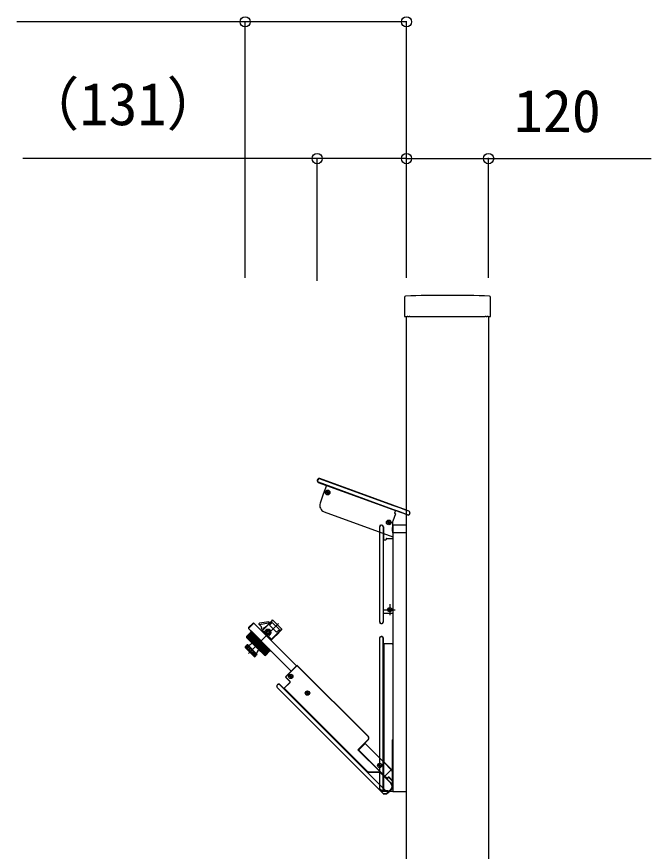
# Model space of a CAD drawing. Units: millimetres, scale not verified. Extents: x -4375 to 4375, y -6498 to 6471.
# Drawn here: x 420 to 1348, y -136 to 1085 of the extents above; entities that cross this region are included whole.
import ezdxf
from ezdxf.enums import TextEntityAlignment as Align

# ---------------------------------------------------------------- set-up
doc = ezdxf.new("R2010")
doc.units = ezdxf.units.MM
doc.header["$LTSCALE"] = 30
doc.layers.add('0-2_YKK_A1', color=4, linetype='Continuous')
doc.layers.add('0-3_YKK_D', color=6, linetype='Continuous')
doc.styles.add('ＭＳ ゴシック', font='')
doc.styles.get('ＭＳ ゴシック').set_extended_font_data('MS Gothic')

msp = doc.modelspace()

# ---------------------------------------------------------------- linework, layer by layer
at = {"layer": '0-2_YKK_A1'}
for p, q in [((987, 674.66), (987, 646.9)), ((1113, 646.9), (1113, 674.66)), ((987.8, 646.1), (990.7, 646.1)), ((990, -748.4), (990, 646.1)), ((991.61, 646.16), (990.7, 646.1)), ((991.82, 646.16), (993.68, 646.16)), ((994.8, 646.1), (993.89, 646.16)), ((994.8, 646.1), (1105.2, 646.1)), ((1106.11, 646.16), (1105.2, 646.1)), ((1106.32, 646.16), (1108.18, 646.16)), ((1109.3, 646.1), (1108.39, 646.16)), ((1109.3, 646.1), (1112.2, 646.1)), ((1110, 646.1), (1110, -748.4)), ((859.81, 407.79), (859.47, 406.85)), ((859.81, 407.79), (859.47, 406.85)), ((860.06, 407.7), (859.72, 406.76)), ((860.97, 403.65), (872.99, 399.27)), ((860.97, 403.65), (872.99, 399.27)), ((970, 370.35), (863.02, 409.28)), ((872.99, 399.27), (868.3, 386.37)), ((872.99, 399.27), (868.3, 386.37)), ((874.55, 389.9), (874.96, 390.97)), ((875.17, 389.67), (875.55, 390.76)), ((868.3, 386.37), (863.61, 373.47)), ((873.56, 388.92), (872.49, 389.33)), ((873.79, 389.54), (872.7, 389.92)), ((873.92, 388.16), (873.54, 387.07)), ((873.88, 388.6), (873.56, 388.92)), ((874.23, 389.58), (873.79, 389.54)), ((873.88, 388.6), (873.92, 388.16)), ((874.54, 387.93), (874.13, 386.86)), ((874.23, 389.58), (874.55, 389.9)), ((874.86, 388.25), (874.54, 387.93)), ((874.86, 388.25), (875.3, 388.29)), ((875.21, 389.22), (875.17, 389.67)), ((875.21, 389.22), (875.53, 388.91)), ((875.3, 388.29), (876.39, 387.91)), ((875.53, 388.91), (876.6, 388.49)), ((993.45, 361.81), (980, 366.71)), ((869.58, 360.66), (970, 324.11)), ((973.88, 357.76), (970, 347.1)), ((973.88, 357.76), (970, 347.1)), ((973.65, 362.1), (972.63, 359.28)), ((973.65, 362.1), (972.63, 359.28)), ((973.58, 358.4), (972.92, 358.64)), ((973.58, 358.4), (972.92, 358.64)), ((994.61, 357.88), (994.81, 358.44)), ((994.86, 357.79), (995.06, 358.35)), ((994.86, 357.79), (995.06, 358.35)), ((963, 345.19), (961.93, 345.6)), ((963.36, 344.43), (962.98, 343.34)), ((963.32, 344.88), (963, 345.19)), ((963.32, 344.88), (963.36, 344.43)), ((963.98, 344.2), (963.57, 343.13)), ((963.67, 345.85), (963.99, 346.17)), ((964.29, 344.52), (963.98, 344.2)), ((963.99, 346.17), (964.4, 347.24)), ((964.29, 344.52), (964.74, 344.56)), ((964.61, 345.94), (964.99, 347.03)), ((964.65, 345.5), (964.61, 345.94)), ((964.65, 345.5), (964.97, 345.18)), ((964.74, 344.56), (965.83, 344.18)), ((964.97, 345.18), (966.04, 344.77)), ((970, 347.1), (969.54, 345.83)), ((969.54, 345.83), (969.54, 338.5)), ((950.3, 338.6), (950.3, 199.8)), ((950.56, 338.6), (950.56, 199.8)), ((953.6, 341.3), (953, 341.3)), ((953.6, 341.04), (953, 341.04)), ((956.04, 338.6), (956.04, 199.8)), ((956.3, 338.6), (956.3, 319.91)), ((969.54, 331.7), (969.54, 331.18)), ((970, 340.6), (970, -48.4)), ((970, 330.3), (970, 336.3)), ((970, 330.6), (990, 330.6)), ((971, 341.6), (990, 341.6)), ((956.3, 212.59), (956.3, 319.91)), ((956.8, 319.9), (959.8, 319.9)), ((960.3, 321.1), (960.3, 320.4)), ((960.8, 321.6), (970, 321.6)), ((965.5, 225.6), (965.5, 209.6)), ((956.3, 212.6), (970.02, 212.6)), ((956.3, 199.8), (956.3, 212.59)), ((957.5, 217.6), (973.5, 217.6)), ((964.58, 217.93), (963.42, 217.91)), ((964.58, 217.27), (963.42, 217.29)), ((964.98, 218.12), (964.58, 217.93)), ((964.98, 217.08), (964.58, 217.27)), ((964.98, 217.08), (965.17, 216.68)), ((965.17, 216.68), (965.19, 215.52)), ((965.83, 216.68), (965.81, 215.52)), ((966.02, 217.08), (965.83, 216.68)), ((966.02, 218.12), (966.42, 217.93)), ((966.02, 217.08), (966.42, 217.27)), ((966.42, 217.93), (967.58, 217.91)), ((966.42, 217.27), (967.58, 217.29)), ((758.8, 153.65), (802.64, 197.49)), ((766.23, 198.56), (759.02, 191.34)), ((766.79, 197.99), (759.02, 190.21)), ((766.23, 198.56), (829.16, 135.62)), ((774.28, 196.17), (788.78, 198.21)), ((777.78, 192.66), (774.36, 196.08)), ((788.45, 199.67), (774.93, 197.77)), ((789, 199.05), (788.4, 196.82)), ((793.63, 199.12), (789.5, 194.98)), ((793.66, 202.53), (792.66, 201.56)), ((792.98, 201.23), (792.66, 201.56)), ((793.63, 199.12), (803.97, 188.77)), ((794.08, 202.52), (794.8, 201.8)), ((794.8, 201.8), (806.95, 189.65)), ((952.8, 197.56), (953.8, 197.56)), ((952.8, 197.3), (953.8, 197.3)), ((755.83, 177.94), (762.14, 184.26)), ((755.83, 177.72), (762.26, 184.14)), ((755.87, 178.12), (762.07, 184.33)), ((755.87, 177.52), (762.37, 184.02)), ((755.95, 178.32), (762.01, 184.39)), ((755.98, 177.3), (762.54, 183.86)), ((756.05, 178.47), (761.99, 184.41)), ((761.99, 184.41), (756.12, 178.54)), ((756.13, 177.11), (762.71, 183.69)), ((756.36, 176.89), (762.93, 183.47)), ((756.57, 176.68), (763.14, 183.26)), ((759.02, 190.21), (821.38, 127.84)), ((762.69, 185.83), (761.99, 185.12)), ((761.99, 184.41), (789.56, 156.84)), ((762.34, 186.18), (762.69, 186.53)), ((762.34, 186.18), (765.17, 183.35)), ((762.69, 186.53), (791.68, 157.54)), ((762.69, 185.83), (790.98, 157.54)), ((765.33, 183.19), (764.11, 184.41)), ((769.2, 179.32), (765.33, 183.19)), ((781.43, 184.77), (784.29, 187.53)), ((782.15, 182.63), (782.86, 183.34)), ((789.5, 194.98), (799.84, 184.64)), ((792.12, 174.08), (806.95, 189.23)), ((799.47, 180.02), (807.68, 188.51)), ((799.84, 184.64), (803.97, 188.77)), ((806.95, 189.65), (807.67, 188.93)), ((756.12, 177.13), (782.28, 150.97)), ((756.84, 176.4), (763.42, 182.98)), ((757.1, 176.15), (763.67, 182.73)), ((757.42, 175.82), (764, 182.4)), ((757.72, 175.53), (764.3, 182.1)), ((758.09, 175.15), (764.67, 181.73)), ((758.43, 174.82), (765, 181.39)), ((758.85, 174.4), (765.42, 180.98)), ((759.22, 174.03), (765.8, 180.6)), ((759.68, 173.57), (766.26, 180.14)), ((760.09, 173.16), (766.66, 179.74)), ((760.59, 172.66), (767.16, 179.24)), ((761.02, 172.22), (767.6, 178.8)), ((761.56, 171.69), (768.13, 178.26)), ((762.02, 171.22), (768.6, 177.8)), ((762.2, 170.91), (776.06, 157.05)), ((762.59, 170.66), (769.16, 177.24)), ((763.08, 170.17), (769.65, 176.75)), ((763.67, 169.58), (770.24, 176.16)), ((764.18, 169.07), (770.75, 175.65)), ((764.79, 168.46), (771.37, 175.03)), ((765.32, 167.93), (771.89, 174.51)), ((765.94, 167.3), (772.52, 173.88)), ((766.48, 166.76), (773.06, 173.34)), ((767.12, 166.12), (773.7, 172.7)), ((767.67, 165.57), (774.25, 172.15)), ((768.32, 164.93), (774.9, 171.5)), ((768.87, 164.37), (775.45, 170.95)), ((769.2, 179.32), (773.39, 175.13)), ((774.91, 173.61), (773.39, 175.13)), ((778.75, 169.77), (774.91, 173.61)), ((788.48, 177.71), (786.2, 180)), ((787.78, 177), (788.48, 177.71)), ((787.79, 178.4), (790.56, 181.26)), ((788.48, 177.71), (792.12, 174.08)), ((791.93, 172.85), (799.15, 180.34)), ((799.15, 180.34), (799.47, 180.02)), ((950.25, 175.9), (950.25, -43.5)), ((950.51, 175.64), (950.51, -43.5)), ((953.75, 178.4), (952.75, 178.4)), ((953.49, 178.14), (953.01, 178.14)), ((955.99, -47.41), (955.99, 175.64)), ((956.25, 168.1), (956.25, 175.9)), ((969.75, 177.2), (969.75, 168.9)), ((753.91, 162.47), (757.26, 165.81)), ((754.2, 161.8), (757.73, 165.33)), ((754.21, 163.2), (757.04, 166.03)), ((754.21, 161.79), (766.93, 149.06)), ((754.73, 161.26), (758.27, 164.8)), ((755.63, 160.36), (759.17, 163.9)), ((756.45, 159.55), (759.98, 163.08)), ((757.73, 165.33), (757.26, 165.81)), ((757.66, 158.33), (761.19, 161.87)), ((757.74, 166.03), (771.18, 152.59)), ((759.17, 163.9), (758.27, 164.8)), ((758.66, 157.33), (762.2, 160.87)), ((761.19, 161.87), (759.98, 163.08)), ((760.04, 155.96), (763.57, 159.49)), ((763.57, 159.49), (762.2, 160.87)), ((769.52, 163.72), (776.1, 170.3)), ((770.07, 163.17), (776.65, 169.75)), ((770.72, 162.52), (777.3, 169.1)), ((771.27, 161.98), (777.85, 168.55)), ((771.91, 161.33), (778.49, 167.91)), ((772.45, 160.8), (779.03, 167.37)), ((773.08, 160.17), (779.66, 166.74)), ((773.61, 159.64), (780.18, 166.22)), ((774.22, 159.03), (780.79, 165.6)), ((774.73, 158.52), (781.3, 165.09)), ((775.32, 157.93), (781.89, 164.5)), ((775.81, 157.44), (782.38, 164.01)), ((776.37, 156.87), (782.95, 163.45)), ((776.84, 156.41), (783.41, 162.99)), ((777.37, 155.88), (783.95, 162.45)), ((777.81, 155.44), (784.38, 162.01)), ((778.31, 154.94), (784.88, 161.51)), ((778.71, 154.53), (785.29, 161.11)), ((782.15, 166.37), (778.75, 169.77)), ((779.18, 154.07), (785.75, 160.65)), ((779.55, 153.7), (786.12, 160.27)), ((779.97, 153.28), (786.54, 159.86)), ((780.3, 152.94), (786.88, 159.52)), ((780.68, 152.57), (787.25, 159.15)), ((780.97, 152.27), (787.55, 158.85)), ((782.15, 166.37), (787.22, 161.3)), ((788.34, 160.18), (787.22, 161.3)), ((789.56, 158.96), (788.34, 160.18)), ((956.25, 168.1), (957.24, 167.9)), ((956.98, 167.64), (957.24, 167.9)), ((969.01, 167.64), (956.98, 167.64)), ((956.98, 167.64), (956.98, -5.09)), ((968.75, 167.9), (957.24, 167.9)), ((761.1, 154.89), (764.64, 158.42)), ((762.48, 153.51), (766.02, 157.05)), ((763.48, 152.51), (767.02, 156.04)), ((764.64, 158.42), (766.02, 157.05)), ((764.69, 151.3), (768.23, 154.83)), ((765.51, 150.48), (769.05, 154.02)), ((766.41, 149.58), (769.95, 153.12)), ((766.94, 149.05), (770.48, 152.58)), ((767.02, 156.04), (768.23, 154.83)), ((767.62, 148.77), (770.96, 152.11)), ((768.35, 149.06), (771.18, 151.89)), ((769.05, 154.02), (769.95, 153.12)), ((770.48, 152.58), (770.96, 152.11)), ((781.3, 151.95), (787.87, 158.52)), ((781.55, 151.69), (788.13, 158.27)), ((781.83, 151.42), (788.4, 157.99)), ((782.04, 151.21), (788.62, 157.78)), ((782.26, 150.98), (788.84, 157.56)), ((782.44, 150.83), (789, 157.39)), ((782.67, 150.72), (789.17, 157.23)), ((782.87, 150.68), (789.29, 157.11)), ((783.09, 150.68), (789.41, 156.99)), ((783.27, 150.72), (789.48, 156.92)), ((783.47, 150.8), (789.53, 156.86)), ((783.61, 150.9), (789.56, 156.84)), ((783.62, 150.9), (789.56, 156.84)), ((789.56, 156.84), (783.69, 150.97)), ((790.98, 157.54), (790.27, 156.84)), ((829.16, 135.62), (813.46, 119.93)), ((829.16, 135.25), (813.83, 119.93)), ((934.17, 32.03), (830.57, 135.62)), ((933.79, 32.03), (830.57, 135.25)), ((820.34, 120.99), (820.36, 122.14)), ((821.01, 120.99), (820.99, 122.14)), ((819.7, 111.23), (811.19, 102.72)), ((819.33, 111.23), (811.19, 103.09)), ((813.46, 118.51), (819.33, 112.64)), ((813.83, 118.51), (819.7, 112.64)), ((819.75, 120.4), (818.6, 120.38)), ((819.75, 119.74), (818.6, 119.76)), ((820.16, 120.59), (819.75, 120.4)), ((820.16, 119.55), (819.75, 119.74)), ((820.16, 120.59), (820.34, 120.99)), ((820.16, 119.55), (820.34, 119.14)), ((820.34, 119.14), (820.36, 117.99)), ((821.06, 118.05), (820.97, 118.15)), ((821.01, 119.14), (820.99, 117.99)), ((821.19, 120.59), (821.01, 120.99)), ((821.19, 119.55), (821.01, 119.14)), ((821.19, 120.59), (821.6, 120.4)), ((821.19, 119.55), (821.6, 119.74)), ((821.6, 120.4), (822.75, 120.38)), ((821.6, 119.74), (822.75, 119.76)), ((801.3, 108.05), (800.59, 107.34)), ((800.59, 103.8), (955.73, -51.34)), ((801.3, 107.67), (800.96, 107.34)), ((800.96, 103.8), (955.92, -51.15)), ((810.35, 102.53), (804.84, 108.05)), ((962.55, -50.04), (804.84, 107.67)), ((810.35, 102.53), (811.19, 103.09)), ((811.19, 102.72), (811.19, 103.09)), ((811.19, 102.72), (933.33, -19.42)), ((844.15, 96), (842.99, 95.98)), ((844.15, 95.34), (842.99, 95.36)), ((844.55, 96.19), (844.15, 96)), ((844.55, 95.15), (844.15, 95.34)), ((844.55, 95.15), (844.74, 94.75)), ((844.74, 94.75), (844.76, 93.59)), ((845.4, 94.75), (845.38, 93.59)), ((845.59, 95.15), (845.4, 94.75)), ((845.59, 96.19), (846, 96)), ((845.59, 95.15), (846, 95.34)), ((846, 96), (847.15, 95.98)), ((846, 95.34), (847.15, 95.36)), ((919.17, 13.16), (933.79, 27.79)), ((929.08, 22.7), (934.17, 27.79)), ((969.45, -18.6), (969.45, 27.46)), ((919.13, 13.13), (919.17, 13.16)), ((951.7, -20.15), (919.13, 12.42)), ((920.43, 12.69), (929.54, 21.81)), ((929.4, 21.95), (929.08, 22.7)), ((929.4, 21.95), (970, -18.65)), ((958.28, -25.87), (920.43, 11.98)), ((949.86, -9.71), (948.71, -9.73)), ((949.86, -10.37), (948.71, -10.35)), ((950.26, -9.52), (949.86, -9.71)), ((950.26, -10.56), (949.86, -10.37)), ((950.26, -9.52), (950.45, -9.12)), ((950.45, -9.12), (950.47, -7.96)), ((951.11, -9.12), (951.09, -7.96)), ((951.11, -10.97), (951.09, -12.12)), ((951.3, -9.52), (951.11, -9.12)), ((951.3, -10.56), (951.11, -10.97)), ((951.3, -9.52), (951.71, -9.71)), ((951.3, -10.56), (951.71, -10.37)), ((951.71, -9.71), (952.86, -9.73)), ((951.71, -10.37), (952.86, -10.35)), ((956.08, -4.7), (956.98, -5.09)), ((956.08, -4.7), (956.08, -47.44)), ((957.12, -5.45), (956.22, -5.05)), ((956.22, -5.05), (968.5, -17.34)), ((956.98, -5.09), (956.98, -5.3)), ((957.12, -5.45), (956.98, -5.3)), ((957.12, -5.45), (968.86, -17.19)), ((932.42, -19.78), (933.33, -19.42)), ((932.42, -19.78), (962.64, -50)), ((933.68, -19.57), (932.77, -19.93)), ((932.77, -19.93), (950.14, -19.93)), ((933.33, -19.42), (933.48, -19.57)), ((933.68, -19.57), (933.48, -19.57)), ((933.68, -19.57), (950.29, -19.57)), ((950.29, -19.57), (950.14, -19.93)), ((951.7, -20.15), (951.55, -20.51)), ((951.55, -20.51), (967.15, -36.1)), ((958.28, -25.87), (967.75, -16.4)), ((968.86, -17.19), (968.5, -17.34)), ((969.45, -18.6), (969.09, -18.75)), ((969.09, -18.75), (969.09, -40.8)), ((970, -16.2), (970, -48.4)), ((958.2, -26.08), (958.26, -25.93)), ((961.04, -28.91), (958.2, -26.08)), ((958.26, -25.93), (958.28, -25.87)), ((961.04, -28.91), (961.04, -29.49)), ((961.04, -29.49), (967.4, -35.85)), ((963.16, -27.49), (961.74, -28.91)), ((961.74, -28.91), (961.74, -29.42)), ((961.74, -29.42), (961.74, -29.49)), ((961.78, -29.45), (961.74, -29.49)), ((963.16, -28.07), (961.78, -29.45)), ((963.16, -27.49), (963.16, -28.07)), ((970, -32.92), (964.57, -27.49)), ((964.57, -27.49), (964.57, -28.07)), ((970, -33.5), (964.57, -28.07)), ((967.15, -36.1), (967.4, -35.85)), ((950.48, -44.07), (953.93, -47.51)), ((950.67, -43.88), (954.2, -47.41)), ((953.93, -47.51), (954.2, -47.41)), ((953.93, -47.51), (970, -47.51)), ((954.2, -47.41), (955.99, -47.41)), ((956.08, -47.44), (955.99, -47.41)), ((962.45, -47.44), (956.08, -47.44)), ((961.99, -50.75), (967.19, -45.54)), ((967.15, -45.5), (962.64, -50)), ((966.13, -46.61), (966.34, -46.81)), ((967.19, -45.54), (967.15, -45.5)), ((967.27, -45.47), (967.52, -45.63)), ((967.52, -45.63), (970, -43.15)), ((967.52, -45.63), (970, -43.15)), ((967.56, -45.63), (970, -43.19)), ((969.09, -40.8), (969.45, -40.8)), ((970, -48.4), (990, -48.4)), ((956.3, -51.31), (961.28, -51.31)), ((956.3, -51.57), (961.17, -51.57)), ((961.17, -51.57), (961.99, -50.75)), ((961.17, -51.57), (961.28, -51.31)), ((961.28, -51.31), (962.55, -50.04)), ((962.39, -50.35), (962.68, -50.35)), ((962.64, -50), (962.55, -50.04))]:
    msp.add_line(p, q, dxfattribs=at)
for points in [[(980, 360.6), (970, 364.24), (861.06, 403.89)], [(980, 366.42), (970, 370.06), (862.93, 409.04)], [(980, 366.71), (970, 370.35), (863.02, 409.28)], [(872.99, 399.27), (970, 363.96), (973.83, 362.57)], [(993.45, 361.81), (990, 363.07), (970, 370.35)], [(993.36, 361.56), (990, 362.78), (980, 366.42)], [(991.39, 356.17), (980, 360.32), (973.83, 362.57)], [(991.39, 356.17), (980, 360.32), (973.83, 362.57)], [(991.39, 356.17), (990, 356.68), (974.29, 362.4)], [(991.49, 356.42), (990, 356.96), (980, 360.6)], [(963.67, 345.85), (963.23, 345.81), (962.14, 346.19)], [(964.98, 218.12), (965.17, 218.52), (965.19, 219.68)], [(966.02, 218.12), (965.83, 218.52), (965.81, 219.68)], [(778, 186.78), (792.05, 200.33), (792.98, 201.23)], [(779.23, 186.97), (793.67, 201.11), (794.38, 201.8)], [(779.23, 186.97), (783.03, 183.17), (782.86, 183.34)], [(790.98, 157.54), (791.33, 157.19), (791.68, 157.54)], [(844.55, 96.19), (844.74, 96.6), (844.76, 97.75)], [(845.59, 96.19), (845.4, 96.6), (845.38, 97.75)], [(950.26, -10.56), (950.45, -10.97), (950.47, -12.12)], [(962.89, -50.26), (966.34, -46.81), (967.52, -45.63)], [(967.52, -45.63), (967.52, -45.63), (967.56, -45.63)]]:
    msp.add_lwpolyline(points, dxfattribs=at)
for centre, radius in [((874.55, 388.91), 3.5), ((874.55, 388.91), 3), ((963.98, 345.19), 3.5), ((963.98, 345.19), 3), ((965.5, 217.6), 3), ((787.37, 184.34), 3), ((787.37, 184.34), 1.55), ((820.68, 120.07), 3.25), ((820.68, 120.07), 3), ((845.07, 95.67), 3.25), ((845.07, 95.67), 3), ((950.78, -10.04), 3.25), ((950.78, -10.04), 3)]:
    msp.add_circle(centre, radius, dxfattribs=at)
for centre, radius, start, end in [((988.5, 674.66), 1.5, 91.73613, 180.02696), ((1050, -1323.4), 2000.5, 88.23692, 91.76308), ((1111.5, 674.66), 1.5, 359.97304, 88.26387), ((861.82, 406), 2.5, 160, 250), ((861.82, 406), 2.5, 160, 250), ((861.82, 406), 2.23, 160, 250), ((862.16, 406.93), 2.5, 70, 160), ((862.16, 406.93), 2.5, 70, 160), ((862.16, 406.93), 2.23, 70, 160), ((874.55, 388.91), 2.1, 61.49109, 78.50891), ((874.55, 388.91), 2.1, 151.49109, 168.50891), ((874.55, 388.91), 2.1, 241.49109, 258.50891), ((874.55, 388.91), 2.1, 331.49109, 348.50891), ((873, 370.05), 10, 160, 250), ((973.1, 359.11), 0.5, 160, 250), ((973.1, 359.11), 0.5, 160, 250), ((973.41, 357.93), 0.5, 340, 70), ((973.41, 357.93), 0.5, 340, 70), ((974.12, 361.93), 0.5, 70, 160), ((974.12, 361.93), 0.5, 70, 160), ((992.32, 358.71), 2.7, 250, 340), ((992.32, 358.71), 2.7, 250, 340), ((992.32, 358.71), 2.44, 250, 340), ((992.52, 359.27), 2.44, 340, 70), ((992.52, 359.27), 2.7, 340, 70), ((992.52, 359.27), 2.7, 340, 70), ((963.98, 345.19), 2.1, 151.49109, 168.50891), ((963.98, 345.19), 2.1, 241.49109, 258.50891), ((963.98, 345.19), 2.1, 61.49109, 78.50891), ((963.98, 345.19), 2.1, 331.49109, 348.50891), ((953, 338.6), 2.7, 90, 180), ((953, 338.6), 2.44, 90, 180), ((953.6, 338.6), 2.7, 0, 90), ((953.6, 338.6), 2.44, 0, 90), ((980, 335.1), 11, 162.01851, 197.98149), ((970.84, 331.18), 1.3, 180, 229.90462), ((971, 340.6), 1, 90, 180), ((956.8, 320.4), 0.5, 180, 270), ((959.8, 320.4), 0.5, 270, 0), ((960.8, 321.1), 0.5, 90, 180), ((965.5, 217.6), 2.1, 81.49109, 98.50891), ((965.5, 217.6), 2.1, 171.49109, 188.50891), ((965.5, 217.6), 2.1, 261.49109, 278.50891), ((965.5, 217.6), 2.1, 351.49109, 8.50891), ((775.07, 196.78), 1, 98, 225), ((788.52, 199.18), 0.5, 345, 98), ((789.12, 197.56), 0.5, 165, 228.47053), ((793.87, 202.31), 0.3, 45, 134), ((794.59, 201.59), 0.3, 45, 134.37808), ((952.8, 199.8), 2.5, 180, 270), ((952.8, 199.8), 2.23, 180, 270), ((953.8, 199.8), 2.5, 270, 0), ((953.8, 199.8), 2.23, 270, 0), ((759.58, 190.78), 0.8, 135, 225), ((762.34, 184.77), 0.5, 135, 225), ((782.07, 189.65), 4.5, 155.20955, 214.19153), ((777.07, 191.95), 1, 335.20955, 45), ((782.07, 189.65), 1.6, 72.43323, 195.47294), ((781.43, 185.19), 0.3, 225, 314), ((787.37, 184.34), 4.5, 195.07357, 254.92643), ((787.37, 184.34), 4.43, 316, 134), ((806.74, 189.44), 0.3, 315.61444, 45), ((807.46, 188.72), 0.3, 316, 45), ((756.82, 177.84), 1, 135, 225), ((762.34, 171.05), 0.2, 165, 225), ((788.22, 178.41), 0.3, 136, 225), ((952.75, 175.9), 2.5, 90, 180), ((953.01, 175.64), 2.5, 90, 180), ((953.49, 175.64), 2.5, 0, 90), ((953.75, 175.9), 2.5, 0, 90), ((970.75, 177.2), 1, 138.59038, 180), ((754.91, 162.49), 1, 135, 225), ((757.39, 165.68), 0.5, 45, 135), ((756.82, 173.15), 8, 281.72591, 326.98205), ((756.82, 173.15), 8, 326.98205, 328.18596), ((763.2, 169.2), 0.5, 328.18596, 45), ((968.75, 168.9), 1, 270, 0), ((969.01, 168.64), 1, 270, 350.94365), ((969.01, 168.64), 1, 350.94365, 359.21879), ((767.64, 149.77), 1, 225, 315), ((778.3, 151.67), 8, 123.01795, 168.27409), ((770.82, 152.24), 0.5, 315, 45), ((778.3, 151.67), 8, 121.81404, 123.01795), ((774.35, 158.05), 0.5, 45, 121.81404), ((776.2, 157.19), 0.2, 225, 285), ((782.99, 151.67), 1, 225, 315), ((789.92, 157.19), 0.5, 225, 315), ((829.87, 134.92), 1, 45, 135), ((829.87, 134.54), 1, 45, 135), ((820.68, 120.07), 2.1, 81.49109, 98.50891), ((814.17, 119.22), 1, 135, 225), ((814.54, 119.22), 1, 135, 225), ((820.68, 120.07), 2.1, 171.49109, 188.50891), ((818.62, 111.94), 1, 315, 45), ((819, 111.94), 1, 44.21879, 45), ((819, 111.94), 1, 315, 44.21879), ((820.68, 120.07), 2.1, 261.49109, 278.50891), ((820.68, 120.07), 2.1, 351.49109, 8.50891), ((802.36, 105.57), 2.5, 135, 225), ((802.73, 105.57), 2.5, 135, 225), ((803.07, 106.28), 2.5, 45, 135), ((803.07, 105.91), 2.5, 45, 135), ((845.07, 95.67), 2.1, 81.49109, 98.50891), ((845.07, 95.67), 2.1, 171.49109, 188.50891), ((845.07, 95.67), 2.1, 261.49109, 278.50891), ((845.07, 95.67), 2.1, 351.49109, 8.50891), ((931.67, 29.91), 3, 315, 45), ((932.04, 29.91), 3, 315, 45), ((969.95, 27.46), 0.5, 90, 180), ((919.48, 12.77), 0.5, 135, 225), ((920.78, 12.34), 0.5, 135, 225), ((950.78, -10.04), 2.1, 171.49109, 188.50891), ((950.78, -10.04), 2.1, 81.49109, 98.50891), ((950.78, -10.04), 2.1, 261.49109, 278.50891), ((950.78, -10.04), 2.1, 351.49109, 8.50891), ((956.58, -4.7), 0.5, 180, 225), ((957.48, -5.09), 0.5, 180, 225), ((932.77, -19.43), 0.5, 225, 270), ((933.68, -19.07), 0.5, 225, 270), ((950.14, -21.93), 2, 45, 90), ((950.29, -21.57), 2, 45, 90), ((967.09, -18.75), 2, 0, 45), ((967.45, -18.6), 2, 0, 45), ((961.39, -28.55), 0.5, 225, 269.18065), ((961.39, -29.13), 0.5, 225, 315), ((961.39, -28.55), 0.5, 269.18065, 315), ((963.86, -28.2), 1, 45, 135), ((963.86, -28.78), 1, 45, 135), ((962.45, -40.8), 6.64, 315, 45), ((962.45, -40.8), 7, 316.42288, 45), ((951.05, -43.5), 0.8, 180, 225), ((951.05, -43.5), 0.538, 180, 225), ((962.45, -40.8), 6.64, 270, 0), ((962.45, -40.8), 6.71, 315, 315.86574), ((956.28, -50.75), 0.8, 225, 225.09028), ((956.3, -50.77), 0.8, 225, 270), ((956.3, -50.77), 0.538, 225, 270), ((962.68, -50.05), 0.3, 270, 315)]:
    msp.add_arc(centre, radius, start, end, dxfattribs=at)
for centre, major_axis, ratio, start_param, end_param in [((987.8, 646.9), (-0.568, -0.568), 0.99628, 5.4996506, 7.06672), ((1112.2, 646.9), (0.568, -0.568), 0.99628, 5.4996506, 7.06672), ((991.82, 646.14), (0.3, 0), 0.061163, 1.5707963, 2.3561945), ((993.68, 646.14), (0.3, 0), 0.061163, 0.7853982, 1.5707963), ((1106.32, 646.14), (0.3, 0), 0.061163, 1.5707963, 2.3561945), ((1108.18, 646.14), (0.3, 0), 0.061163, 0.7853982, 1.5707963)]:
    msp.add_ellipse(centre, major_axis=major_axis, ratio=ratio, start_param=start_param, end_param=end_param, dxfattribs=at)
at = {"layer": '0-3_YKK_D'}
for p, q in [((753.91, 702.6), (753.91, 1078.1)), ((990, 702.6), (990, 1078.1)), ((859.32, 698.56), (859.32, 878.1)), ((990, 702.6), (990, 878.1)), ((990, 703.6), (990, 878.1)), ((1110, 702.6), (1110, 878.1))]:
    msp.add_line(p, q, dxfattribs=at)
for points in [[(990, 1077.1), (753.91, 1077.1), (419.74, 1077.1)], [(990, 877.1), (859.32, 877.1), (428.79, 877.1)], [(990, 877.1), (1110, 877.1), (1348.07, 877.1)]]:
    msp.add_lwpolyline(points, dxfattribs=at)
for centre in [(753.91, 1077.1), (990, 1077.1), (859.32, 877.1), (990, 877.1), (990, 877.1), (1110, 877.1)]:
    msp.add_circle(centre, 7.5, dxfattribs=at)

# ---------------------------------------------------------------- texts
at = {"layer": '0-3_YKK_D', "style": 'ＭＳ ゴシック'}
for s, p in [('（131）', (426.57, 907.24)), ('120', (1146.96, 897.1))]:
    msp.add_text(s, height=62.32, dxfattribs=at).set_placement(p, align=Align.BOTTOM_LEFT)

doc.saveas('drawing.dxf')
